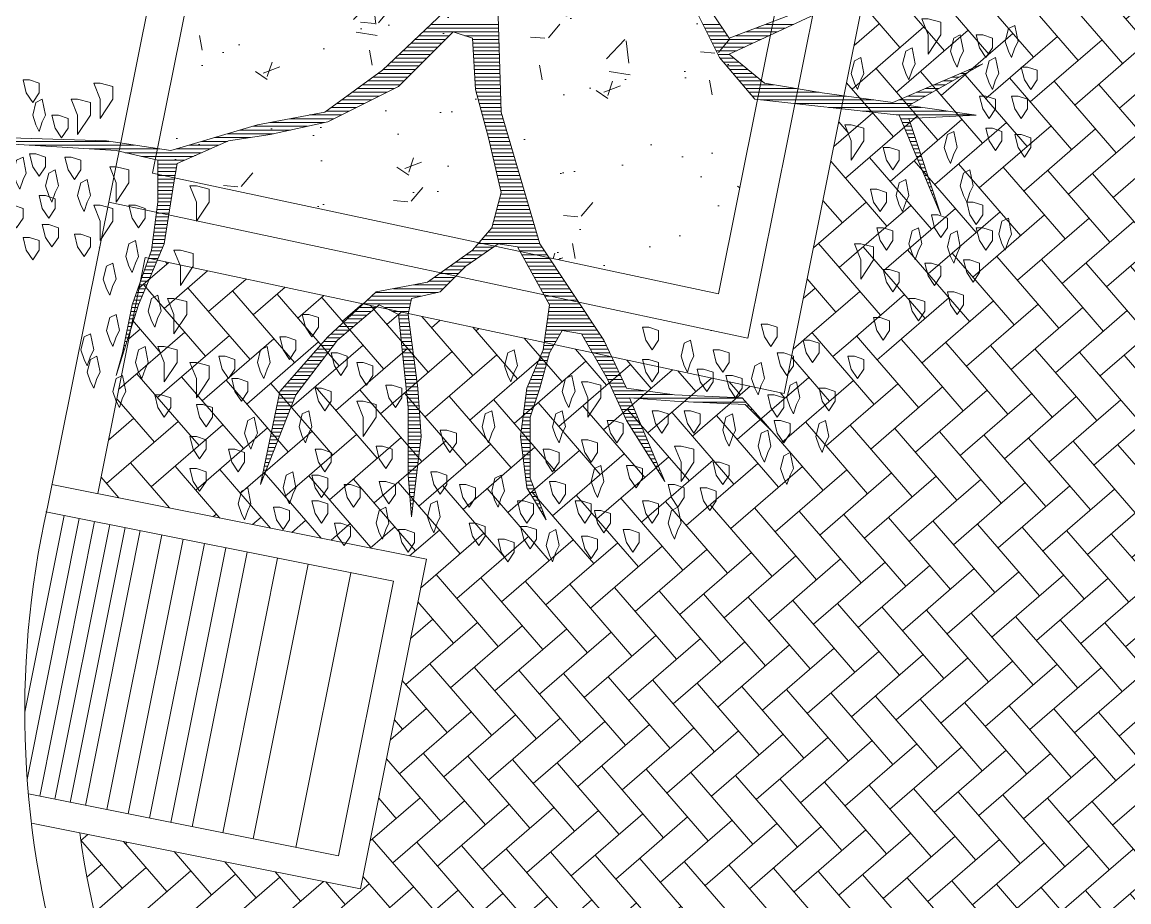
# Model space of a CAD drawing. Header units: metres. Extents: x 12093 to 20303, y 514 to 1412.
# Drawn here: x 19828.246 to 19831.804, y 702.977 to 705.804 of the extents above; entities that cross this region are included whole.
import ezdxf

# ---------------------------------------------------------------- set-up
doc = ezdxf.new("R2010")
doc.units = ezdxf.units.M
doc.linetypes.add('ACAD_ISO04W100', pattern=[30, 24, -3, 0, -3])
doc.layers.get('0').update_dxf_attribs({"lineweight": 13})
for name, color, linetype, lineweight in [('0-JARDI', 72, 'Continuous', 13), ('ARBOLES', 52, 'Continuous', 13), ('corte vias', 21, 'ACAD_ISO04W100', 50), ('grass', 64, 'Continuous', 13), ('MANZANAS-ORIGINALES', 147, 'Continuous', 9), ('text.-piso', 35, 'Continuous', 5), ('VEREDAS', 251, 'Continuous', 18)]:
    doc.layers.add(name, color=color, linetype=linetype, lineweight=lineweight)

# ---------------------------------------------------------------- blocks, each defined once
blk = doc.blocks.new('*X7')
at = {"color": 0}
for p, q in [((17.5775, 17.92), (17.578, 17.92)), ((17.5814, 17.91), (17.584, 17.91)), ((17.5852, 17.9), (17.59, 17.9)), ((17.5891, 17.89), (17.596, 17.89)), ((17.9309, 17.89), (17.9356, 17.89)), ((17.9321, 17.9), (17.9348, 17.9)), ((17.9333, 17.91), (17.9341, 17.91)), ((17.5929, 17.88), (17.602, 17.88)), ((17.5967, 17.87), (17.608, 17.87)), ((17.6006, 17.86), (17.614, 17.86)), ((17.9273, 17.86), (17.9379, 17.86)), ((17.9285, 17.87), (17.9371, 17.87)), ((17.9297, 17.88), (17.9364, 17.88)), ((17.6044, 17.85), (17.62, 17.85)), ((17.6083, 17.84), (17.626, 17.84)), ((17.6121, 17.83), (17.6285, 17.83)), ((17.9237, 17.83), (17.9402, 17.83)), ((17.9249, 17.84), (17.9395, 17.84)), ((17.9261, 17.85), (17.9387, 17.85)), ((17.2621, 17.82), (17.2622, 17.82)), ((17.2663, 17.81), (17.2685, 17.81)), ((17.2706, 17.8), (17.2748, 17.8)), ((17.616, 17.82), (17.6298, 17.82)), ((17.6191, 17.81), (17.631, 17.81)), ((17.6191, 17.8), (17.6323, 17.8)), ((17.9201, 17.8), (17.9423, 17.8)), ((17.9213, 17.81), (17.9418, 17.81)), ((17.9225, 17.82), (17.941, 17.82)), ((18.3221, 17.8), (18.3275, 17.8)), ((18.3261, 17.81), (18.3296, 17.81)), ((18.33, 17.82), (18.3316, 17.82)), ((17.2748, 17.79), (17.2811, 17.79)), ((17.279, 17.78), (17.2874, 17.78)), ((17.6191, 17.79), (17.6335, 17.79)), ((17.6191, 17.78), (17.6348, 17.78)), ((17.9177, 17.78), (17.9423, 17.78)), ((17.9189, 17.79), (17.9423, 17.79)), ((18.3143, 17.78), (18.3234, 17.78)), ((18.3182, 17.79), (18.3254, 17.79)), ((17.2832, 17.77), (17.2937, 17.77)), ((17.2875, 17.76), (17.3001, 17.76)), ((17.2917, 17.75), (17.3064, 17.75)), ((17.6191, 17.77), (17.636, 17.77)), ((17.6191, 17.76), (17.6373, 17.76)), ((17.6191, 17.75), (17.6385, 17.75)), ((17.9141, 17.75), (17.9423, 17.75)), ((17.9153, 17.76), (17.9423, 17.76)), ((17.9165, 17.77), (17.9423, 17.77)), ((18.3025, 17.75), (18.3171, 17.75)), ((18.3064, 17.76), (18.3192, 17.76)), ((18.3104, 17.77), (18.3213, 17.77)), ((17.2959, 17.74), (17.3127, 17.74)), ((17.3002, 17.73), (17.319, 17.73)), ((17.3044, 17.72), (17.3253, 17.72)), ((17.6191, 17.74), (17.6398, 17.74)), ((17.6191, 17.73), (17.641, 17.73)), ((17.6191, 17.72), (17.6423, 17.72)), ((17.9105, 17.72), (17.9423, 17.72)), ((17.9117, 17.73), (17.9423, 17.73)), ((17.9129, 17.74), (17.9423, 17.74)), ((18.2907, 17.72), (18.3109, 17.72)), ((18.2946, 17.73), (18.313, 17.73)), ((18.2986, 17.74), (18.3151, 17.74)), ((17.3086, 17.71), (17.3316, 17.71)), ((17.3129, 17.7), (17.3379, 17.7)), ((17.3171, 17.69), (17.3443, 17.69)), ((17.6191, 17.71), (17.6435, 17.71)), ((17.6191, 17.7), (17.6445, 17.7)), ((17.6191, 17.69), (17.6431, 17.69)), ((17.9083, 17.7), (17.9423, 17.7)), ((17.909, 17.69), (17.9423, 17.69)), ((17.9093, 17.71), (17.9423, 17.71)), ((18.2789, 17.69), (18.3047, 17.69)), ((18.2829, 17.7), (18.3068, 17.7)), ((18.2868, 17.71), (18.3089, 17.71)), ((16.9852, 17.68), (16.9856, 17.68)), ((16.9942, 17.67), (16.9956, 17.67)), ((17.0032, 17.66), (17.0056, 17.66)), ((17.3213, 17.68), (17.3506, 17.68)), ((17.3256, 17.67), (17.3569, 17.67)), ((17.3298, 17.66), (17.3632, 17.66)), ((17.6191, 17.68), (17.6418, 17.68)), ((17.6191, 17.67), (17.6405, 17.67)), ((17.6191, 17.66), (17.6391, 17.66)), ((17.9097, 17.68), (17.9423, 17.68)), ((17.9103, 17.67), (17.9423, 17.67)), ((17.911, 17.66), (17.9423, 17.66)), ((18.2671, 17.66), (18.2985, 17.66)), ((18.2711, 17.67), (18.3006, 17.67)), ((18.275, 17.68), (18.3027, 17.68)), ((17.0122, 17.65), (17.0156, 17.65)), ((17.0212, 17.64), (17.0256, 17.64)), ((17.0302, 17.63), (17.0356, 17.63)), ((17.334, 17.65), (17.368, 17.65)), ((17.3382, 17.64), (17.3727, 17.64)), ((17.3425, 17.63), (17.3773, 17.63)), ((17.6124, 17.63), (17.6351, 17.63)), ((17.6157, 17.64), (17.6365, 17.64)), ((17.619, 17.65), (17.6378, 17.65)), ((17.9117, 17.65), (17.9423, 17.65)), ((17.9123, 17.64), (17.9423, 17.64)), ((17.913, 17.63), (17.9423, 17.63)), ((18.2554, 17.63), (18.2923, 17.63)), ((18.2593, 17.64), (18.2944, 17.64)), ((18.2632, 17.65), (18.2965, 17.65)), ((17.0392, 17.62), (17.0456, 17.62)), ((17.0482, 17.61), (17.1861, 17.61)), ((17.0572, 17.6), (17.3444, 17.6)), ((17.3467, 17.62), (17.3819, 17.62)), ((17.3509, 17.61), (17.3865, 17.61)), ((17.3552, 17.6), (17.3911, 17.6)), ((17.6024, 17.6), (17.6311, 17.6)), ((17.6057, 17.61), (17.6325, 17.61)), ((17.6091, 17.62), (17.6338, 17.62)), ((17.9137, 17.62), (17.9428, 17.62)), ((17.9143, 17.61), (17.9438, 17.61)), ((17.915, 17.6), (17.9448, 17.6)), ((18.2436, 17.6), (18.2861, 17.6)), ((18.2475, 17.61), (18.2882, 17.61)), ((18.2514, 17.62), (18.2903, 17.62)), ((17.2417, 17.59), (17.3957, 17.59)), ((17.3167, 17.58), (17.4003, 17.58)), ((17.3657, 17.57), (17.405, 17.57)), ((17.5926, 17.57), (17.6261, 17.57)), ((17.5957, 17.58), (17.6285, 17.58)), ((17.5991, 17.59), (17.6298, 17.59)), ((17.9157, 17.59), (17.9459, 17.59)), ((17.9163, 17.58), (17.9469, 17.58)), ((17.9172, 17.57), (17.9479, 17.57)), ((18.2241, 17.57), (18.2717, 17.57)), ((18.2317, 17.58), (18.2805, 17.58)), ((18.2394, 17.59), (18.284, 17.59)), ((17.3704, 17.56), (17.4096, 17.56)), ((17.3751, 17.55), (17.4142, 17.55)), ((17.3797, 17.54), (17.4197, 17.54)), ((17.5844, 17.54), (17.6136, 17.54)), ((17.5872, 17.55), (17.6178, 17.55)), ((17.5899, 17.56), (17.6219, 17.56)), ((17.9186, 17.56), (17.949, 17.56)), ((17.9199, 17.55), (17.95, 17.55)), ((17.9212, 17.54), (17.951, 17.54)), ((18.2011, 17.54), (18.2452, 17.54)), ((18.2088, 17.55), (18.254, 17.55)), ((18.2164, 17.56), (18.2628, 17.56)), ((17.3844, 17.53), (17.4254, 17.53)), ((17.3891, 17.52), (17.4311, 17.52)), ((17.3937, 17.51), (17.4369, 17.51)), ((17.5762, 17.51), (17.6011, 17.51)), ((17.579, 17.52), (17.6053, 17.52)), ((17.5817, 17.53), (17.6094, 17.53)), ((17.9225, 17.53), (17.9521, 17.53)), ((17.9238, 17.52), (17.9531, 17.52)), ((17.9251, 17.51), (17.9541, 17.51)), ((18.1782, 17.51), (18.2187, 17.51)), ((18.1858, 17.52), (18.2276, 17.52)), ((18.1935, 17.53), (18.2364, 17.53)), ((18.7067, 17.51), (18.7077, 17.51)), ((18.7099, 17.52), (18.7105, 17.52)), ((18.7131, 17.53), (18.7134, 17.53)), ((17.3984, 17.5), (17.4426, 17.5)), ((17.4031, 17.49), (17.4483, 17.49)), ((17.4077, 17.48), (17.454, 17.48)), ((17.568, 17.48), (17.5886, 17.48)), ((17.5708, 17.49), (17.5928, 17.49)), ((17.5735, 17.5), (17.5969, 17.5)), ((17.9264, 17.5), (17.9552, 17.5)), ((17.9277, 17.49), (17.9562, 17.49)), ((17.929, 17.48), (17.9572, 17.48)), ((18.1553, 17.48), (18.1923, 17.48)), ((18.1629, 17.49), (18.2011, 17.49)), ((18.1706, 17.5), (18.2099, 17.5)), ((18.6971, 17.48), (18.6991, 17.48)), ((18.7003, 17.49), (18.7019, 17.49)), ((18.7035, 17.5), (18.7048, 17.5)), ((17.4124, 17.47), (17.4597, 17.47)), ((17.4171, 17.46), (17.4654, 17.46)), ((17.4217, 17.45), (17.4711, 17.45)), ((17.5509, 17.45), (17.582, 17.45)), ((17.5566, 17.46), (17.5834, 17.46)), ((17.5623, 17.47), (17.5849, 17.47)), ((17.9303, 17.47), (17.9583, 17.47)), ((17.9316, 17.46), (17.9593, 17.46)), ((17.9329, 17.45), (17.9604, 17.45)), ((18.1323, 17.45), (18.1658, 17.45)), ((18.14, 17.46), (18.1746, 17.46)), ((18.1476, 17.47), (18.1834, 17.47)), ((18.6876, 17.45), (18.6931, 17.45)), ((18.6908, 17.46), (18.6951, 17.46)), ((18.694, 17.47), (18.6971, 17.47)), ((17.4276, 17.44), (17.4769, 17.44)), ((17.4343, 17.43), (17.4826, 17.43)), ((17.441, 17.42), (17.5777, 17.42)), ((17.5394, 17.43), (17.5792, 17.43)), ((17.5452, 17.44), (17.5806, 17.44)), ((17.9342, 17.44), (17.9614, 17.44)), ((17.9355, 17.43), (17.9624, 17.43)), ((17.9368, 17.42), (17.9635, 17.42)), ((18.0985, 17.42), (18.136, 17.42)), ((18.1103, 17.43), (18.1467, 17.43)), ((18.1221, 17.44), (18.157, 17.44)), ((18.6781, 17.42), (18.6871, 17.42)), ((18.6812, 17.43), (18.6891, 17.43)), ((18.6844, 17.44), (18.6911, 17.44)), ((17.4476, 17.41), (17.5763, 17.41)), ((17.4543, 17.4), (17.5749, 17.4)), ((17.461, 17.39), (17.5734, 17.39)), ((17.9381, 17.41), (17.9645, 17.41)), ((17.9394, 17.4), (17.9655, 17.4)), ((17.9407, 17.39), (17.9666, 17.39)), ((18.063, 17.39), (18.1038, 17.39)), ((18.0748, 17.4), (18.1146, 17.4)), ((18.0867, 17.41), (18.1253, 17.41)), ((18.6685, 17.39), (18.6811, 17.39)), ((18.6717, 17.4), (18.6831, 17.4)), ((18.6749, 17.41), (18.6851, 17.41)), ((17.4676, 17.38), (17.572, 17.38)), ((17.4743, 17.37), (17.5706, 17.37)), ((17.481, 17.36), (17.5692, 17.36)), ((17.9387, 17.36), (18.004, 17.36)), ((17.9407, 17.37), (17.984, 17.37)), ((17.942, 17.38), (17.9676, 17.38)), ((18.0276, 17.36), (18.0717, 17.36)), ((18.0394, 17.37), (18.0824, 17.37)), ((18.0512, 17.38), (18.0931, 17.38)), ((18.659, 17.36), (18.6751, 17.36)), ((18.6621, 17.37), (18.6771, 17.37)), ((18.6653, 17.38), (18.6791, 17.38)), ((17.4876, 17.35), (17.5695, 17.35)), ((17.4943, 17.34), (17.5751, 17.34)), ((17.9347, 17.34), (18.0503, 17.34)), ((17.9367, 17.35), (18.061, 17.35)), ((18.6513, 17.34), (18.6692, 17.34)), ((18.6555, 17.35), (18.6727, 17.35)), ((17.501, 17.33), (17.5807, 17.33)), ((17.5076, 17.32), (17.5862, 17.32)), ((17.5143, 17.31), (17.5918, 17.31)), ((17.8487, 17.31), (17.9816, 17.31)), ((17.8637, 17.32), (18.0288, 17.32)), ((17.9087, 17.33), (18.0396, 17.33)), ((18.6387, 17.31), (18.6586, 17.31)), ((18.6429, 17.32), (18.6621, 17.32)), ((18.6471, 17.33), (18.6656, 17.33)), ((17.521, 17.3), (17.5973, 17.3)), ((17.5276, 17.29), (17.6029, 17.29)), ((17.5343, 17.28), (17.6084, 17.28)), ((17.8187, 17.28), (17.873, 17.28)), ((17.8287, 17.29), (17.887, 17.29)), ((17.8387, 17.3), (17.9283, 17.3)), ((18.626, 17.28), (18.648, 17.28)), ((18.6303, 17.29), (18.6515, 17.29)), ((18.6345, 17.3), (18.6551, 17.3)), ((17.541, 17.27), (17.614, 17.27)), ((17.5476, 17.26), (17.6195, 17.26)), ((17.5543, 17.25), (17.6251, 17.25)), ((17.7884, 17.25), (17.831, 17.25)), ((17.7987, 17.26), (17.845, 17.26)), ((17.8087, 17.27), (17.859, 17.27)), ((18.6134, 17.25), (18.6374, 17.25)), ((18.6176, 17.26), (18.6409, 17.26)), ((18.6218, 17.27), (18.6445, 17.27)), ((17.561, 17.24), (17.6307, 17.24)), ((17.5676, 17.23), (17.6362, 17.23)), ((17.5743, 17.22), (17.6418, 17.22)), ((17.7456, 17.22), (17.789, 17.22)), ((17.7599, 17.23), (17.803, 17.23)), ((17.7741, 17.24), (17.817, 17.24)), ((18.6008, 17.22), (18.6268, 17.22)), ((18.605, 17.23), (18.6303, 17.23)), ((18.6092, 17.24), (18.6339, 17.24)), ((17.581, 17.21), (17.6473, 17.21)), ((17.5876, 17.2), (17.6529, 17.2)), ((17.5939, 17.19), (17.7568, 17.19)), ((17.717, 17.2), (17.7653, 17.2)), ((17.7313, 17.21), (17.775, 17.21)), ((18.5884, 17.19), (18.6202, 17.19)), ((18.5924, 17.2), (18.6215, 17.2)), ((18.5966, 17.21), (18.6233, 17.21)), ((17.5968, 17.18), (17.7482, 17.18)), ((17.5998, 17.17), (17.7396, 17.17)), ((17.6027, 17.16), (17.731, 17.16)), ((18.5837, 17.16), (18.6162, 17.16)), ((18.5853, 17.17), (18.6175, 17.17)), ((18.5868, 17.18), (18.6189, 17.18)), ((17.6056, 17.15), (17.7225, 17.15)), ((17.6085, 17.14), (17.7189, 17.14)), ((17.6115, 17.13), (17.7161, 17.13)), ((18.5789, 17.13), (18.6122, 17.13)), ((18.5805, 17.14), (18.6135, 17.14)), ((18.5821, 17.15), (18.6149, 17.15)), ((16.5321, 17.11), (16.5325, 17.11)), ((16.5355, 17.1), (16.5367, 17.1)), ((17.6144, 17.12), (17.7134, 17.12)), ((17.6173, 17.11), (17.7107, 17.11)), ((17.6203, 17.1), (17.7079, 17.1)), ((18.5742, 17.1), (18.6082, 17.1)), ((18.5758, 17.11), (18.6095, 17.11)), ((18.5774, 17.12), (18.6109, 17.12)), ((16.5388, 17.09), (16.5409, 17.09)), ((16.5421, 17.08), (16.5451, 17.08)), ((16.5454, 17.07), (16.5493, 17.07)), ((17.6232, 17.09), (17.7052, 17.09)), ((17.6261, 17.08), (17.7025, 17.08)), ((17.629, 17.07), (17.6998, 17.07)), ((18.5695, 17.07), (18.6056, 17.07)), ((18.571, 17.08), (18.6056, 17.08)), ((18.5726, 17.09), (18.6069, 17.09)), ((16.5488, 17.06), (16.5535, 17.06)), ((16.5521, 17.05), (16.5577, 17.05)), ((16.5554, 17.04), (16.5619, 17.04)), ((17.632, 17.06), (17.697, 17.06)), ((17.6349, 17.05), (17.6968, 17.05)), ((17.6378, 17.04), (17.6992, 17.04)), ((18.5647, 17.04), (18.6056, 17.04)), ((18.5663, 17.05), (18.6056, 17.05)), ((18.5679, 17.06), (18.6056, 17.06)), ((16.5588, 17.03), (16.566, 17.03)), ((16.5621, 17.02), (16.5702, 17.02)), ((16.5654, 17.01), (16.5744, 17.01)), ((17.6407, 17.03), (17.7015, 17.03)), ((17.6437, 17.02), (17.7039, 17.02)), ((17.6466, 17.01), (17.7062, 17.01)), ((18.5598, 17.01), (18.6056, 17.01)), ((18.5615, 17.02), (18.6056, 17.02)), ((18.5632, 17.03), (18.6056, 17.03)), ((16.5688, 17), (16.5786, 17)), ((16.5721, 16.99), (16.5828, 16.99)), ((16.5754, 16.98), (16.587, 16.98)), ((17.6495, 17), (17.7086, 17)), ((17.6524, 16.99), (17.7109, 16.99)), ((17.6554, 16.98), (17.7133, 16.98)), ((18.5548, 16.98), (18.6056, 16.98)), ((18.5565, 16.99), (18.6056, 16.99)), ((18.5582, 17), (18.6056, 17)), ((16.5788, 16.97), (16.5912, 16.97)), ((16.5821, 16.96), (16.5954, 16.96)), ((16.5854, 16.95), (16.5996, 16.95)), ((17.6583, 16.97), (17.7156, 16.97)), ((17.6612, 16.96), (17.718, 16.96)), ((17.6642, 16.95), (17.7204, 16.95)), ((18.4896, 16.95), (18.6918, 16.95)), ((18.5125, 16.96), (18.6485, 16.96)), ((18.5353, 16.97), (18.6056, 16.97)), ((16.5888, 16.94), (16.6038, 16.94)), ((16.5921, 16.93), (16.608, 16.93)), ((16.5954, 16.92), (16.6122, 16.92)), ((17.6671, 16.94), (17.7227, 16.94)), ((17.67, 16.93), (17.7251, 16.93)), ((17.6729, 16.92), (17.7274, 16.92)), ((18.4211, 16.92), (18.4892, 16.92)), ((18.4439, 16.93), (18.523, 16.93)), ((18.4668, 16.94), (18.5567, 16.94)), ((18.6009, 16.94), (18.7864, 16.94)), ((18.6675, 16.93), (18.9464, 16.93)), ((18.7342, 16.92), (19.0449, 16.92)), ((16.5988, 16.91), (16.6164, 16.91)), ((16.6021, 16.9), (16.6206, 16.9)), ((17.6759, 16.91), (17.7298, 16.91)), ((17.6788, 16.9), (17.7324, 16.9)), ((18.2995, 16.9), (18.4217, 16.9)), ((18.3608, 16.91), (18.4555, 16.91)), ((16.6054, 16.89), (16.6248, 16.89)), ((16.6088, 16.88), (16.629, 16.88)), ((16.6121, 16.87), (16.6331, 16.87)), ((17.6817, 16.89), (17.7351, 16.89)), ((17.6846, 16.88), (17.7378, 16.88)), ((17.6876, 16.87), (17.7404, 16.87)), ((18.1645, 16.87), (18.3086, 16.87)), ((18.2095, 16.88), (18.3542, 16.88)), ((18.2545, 16.89), (18.388, 16.89)), ((16.443, 16.85), (16.6488, 16.85)), ((16.513, 16.84), (16.7388, 16.84)), ((16.6154, 16.86), (16.6373, 16.86)), ((17.6905, 16.86), (17.7431, 16.86)), ((17.6934, 16.85), (17.7458, 16.85)), ((17.6957, 16.84), (17.7484, 16.84)), ((18.0992, 16.84), (18.1601, 16.84)), ((18.1192, 16.85), (18.2036, 16.85)), ((18.1392, 16.86), (18.2561, 16.86)), ((16.583, 16.83), (16.8288, 16.83)), ((16.5885, 16.81), (16.6422, 16.81)), ((16.6062, 16.82), (16.9188, 16.82)), ((16.7083, 16.81), (17.0088, 16.81)), ((17.6961, 16.83), (17.7511, 16.83)), ((17.6964, 16.82), (17.7538, 16.82)), ((17.6967, 16.81), (17.7564, 16.81)), ((18.0392, 16.81), (18.1186, 16.81)), ((18.0592, 16.82), (18.1324, 16.82)), ((18.0792, 16.83), (18.1463, 16.83)), ((16.5355, 16.78), (16.5722, 16.78)), ((16.5531, 16.79), (16.5956, 16.79)), ((16.5708, 16.8), (16.6189, 16.8)), ((16.7816, 16.8), (17.0309, 16.8)), ((16.8532, 16.79), (17.0394, 16.79)), ((16.9132, 16.78), (17.0478, 16.78)), ((17.6971, 16.8), (17.7591, 16.8)), ((17.6974, 16.79), (17.7618, 16.79)), ((17.6977, 16.78), (17.7639, 16.78)), ((17.9792, 16.78), (18.0771, 16.78)), ((17.9992, 16.79), (18.0909, 16.79)), ((18.0192, 16.8), (18.1047, 16.8)), ((16.4824, 16.75), (16.5022, 16.75)), ((16.5001, 16.76), (16.5256, 16.76)), ((16.5178, 16.77), (16.5489, 16.77)), ((16.9732, 16.77), (17.0563, 16.77)), ((17.0054, 16.76), (17.0647, 16.76)), ((17.0177, 16.75), (17.0732, 16.75)), ((17.6981, 16.77), (17.7645, 16.77)), ((17.6984, 16.76), (17.7651, 16.76)), ((17.6987, 16.75), (17.7657, 16.75)), ((17.9435, 16.75), (18.0355, 16.75)), ((17.9535, 16.76), (18.0494, 16.76)), ((17.9635, 16.77), (18.0632, 16.77)), ((16.4293, 16.72), (16.4322, 16.72)), ((16.447, 16.73), (16.4556, 16.73)), ((16.4647, 16.74), (16.4789, 16.74)), ((17.0299, 16.74), (17.0817, 16.74)), ((17.0421, 16.73), (17.0901, 16.73)), ((17.0543, 16.72), (17.0986, 16.72)), ((17.6991, 16.74), (17.7664, 16.74)), ((17.6994, 16.73), (17.767, 16.73)), ((17.6997, 16.72), (17.7676, 16.72)), ((17.9135, 16.72), (17.9979, 16.72)), ((17.9235, 16.73), (18.0084, 16.73)), ((17.9335, 16.74), (18.0217, 16.74)), ((17.0665, 16.71), (17.1071, 16.71)), ((17.0788, 16.7), (17.1155, 16.7)), ((17.091, 16.69), (17.1213, 16.69)), ((17.7001, 16.71), (17.7682, 16.71)), ((17.7004, 16.7), (17.7689, 16.7)), ((17.7007, 16.69), (17.7695, 16.69)), ((17.8835, 16.69), (17.9662, 16.69)), ((17.8935, 16.7), (17.9768, 16.7)), ((17.9035, 16.71), (17.9873, 16.71)), ((17.0288, 16.66), (17.1363, 16.66)), ((17.0504, 16.67), (17.1313, 16.67)), ((17.0719, 16.68), (17.1263, 16.68)), ((17.7011, 16.68), (17.7701, 16.68)), ((17.7014, 16.67), (17.7707, 16.67)), ((17.7017, 16.66), (17.7714, 16.66)), ((17.8535, 16.66), (17.9345, 16.66)), ((17.8635, 16.67), (17.9451, 16.67)), ((17.8735, 16.68), (17.9556, 16.68)), ((16.9642, 16.63), (17.0477, 16.63)), ((16.9858, 16.64), (17.0741, 16.64)), ((17.0073, 16.65), (17.1413, 16.65)), ((17.0964, 16.64), (17.1463, 16.64)), ((17.1031, 16.63), (17.1513, 16.63)), ((17.7021, 16.65), (17.772, 16.65)), ((17.7024, 16.64), (17.7924, 16.64)), ((17.7027, 16.63), (17.8224, 16.63)), ((17.8235, 16.63), (17.9029, 16.63)), ((17.8335, 16.64), (17.9134, 16.64)), ((17.8435, 16.65), (17.924, 16.65)), ((16.9211, 16.61), (16.995, 16.61)), ((16.9427, 16.62), (17.0214, 16.62)), ((17.1097, 16.62), (17.1563, 16.62)), ((17.1164, 16.61), (17.1613, 16.61)), ((17.7031, 16.62), (17.8923, 16.62)), ((17.7034, 16.61), (17.8818, 16.61))]:
    blk.add_line(p, q, dxfattribs=at)
blk = doc.blocks.new('ARBUSTO6')
at = {"layer": 'ARBOLES'}
for points in [[(-0.1919, 1.5005), (-0.2004, 1.4834), (-0.1919, 1.4409), (-0.1748, 1.4494), (-0.1663, 1.4834), (-0.1748, 1.509), (-0.1833, 1.526)], [(-0.0558, 1.4664), (-0.0813, 1.4749), (-0.0813, 1.5005), (-0.0643, 1.526), (-0.0473, 1.5005), (-0.0388, 1.4664)], [(-0.3874, 1.4409), (-0.413, 1.4494), (-0.413, 1.4749), (-0.3959, 1.5005), (-0.3789, 1.4749), (-0.3704, 1.4409)], [(-0.2769, 1.4579), (-0.3024, 1.4664), (-0.3024, 1.492), (-0.2854, 1.5175), (-0.2684, 1.492), (-0.2599, 1.4579)], [(0.2078, 1.4409), (0.1823, 1.4494), (0.1823, 1.4749), (0.1993, 1.5005), (0.2163, 1.4749), (0.2248, 1.4409)], [(-0.515, 1.4409), (-0.5235, 1.4239), (-0.515, 1.3814), (-0.498, 1.3899), (-0.4895, 1.4239), (-0.498, 1.4494), (-0.5065, 1.4664)], [(-0.1153, 1.4324), (-0.1408, 1.4409), (-0.1408, 1.4664), (-0.1238, 1.492), (-0.1068, 1.4664), (-0.0983, 1.4324)], [(0.0207, 1.4239), (-0.0048, 1.4324), (-0.0048, 1.4579), (0.0122, 1.4834), (0.0293, 1.4579), (0.0378, 1.4239)], [(0.2589, 1.4409), (0.2504, 1.4239), (0.2589, 1.3814), (0.2759, 1.3899), (0.2844, 1.4239), (0.2759, 1.4494), (0.2674, 1.4664)], [(0.3779, 1.4239), (0.3524, 1.4324), (0.3524, 1.4579), (0.3694, 1.4834), (0.3864, 1.4579), (0.3949, 1.4239)], [(-0.3109, 1.3899), (-0.3364, 1.3984), (-0.3364, 1.4239), (-0.3194, 1.4494), (-0.3024, 1.4239), (-0.2939, 1.3899)], [(0.1228, 1.4239), (0.1143, 1.4069), (0.1228, 1.3644), (0.1398, 1.3729), (0.1483, 1.4069), (0.1398, 1.4324), (0.1313, 1.4494)], [(0.5395, 1.3814), (0.514, 1.3899), (0.514, 1.4154), (0.531, 1.4409), (0.548, 1.4154), (0.5565, 1.3814)], [(-0.4385, 1.3644), (-0.464, 1.3729), (-0.464, 1.3984), (-0.447, 1.4239), (-0.43, 1.3984), (-0.4215, 1.3644)], [(-0.2599, 1.3644), (-0.2854, 1.3729), (-0.2854, 1.3984), (-0.2684, 1.4239), (-0.2514, 1.3984), (-0.2429, 1.3644)], [(-0.1068, 1.3644), (-0.1323, 1.3729), (-0.1323, 1.3984), (-0.1153, 1.4239), (-0.0983, 1.3984), (-0.0898, 1.3644)], [(0.4374, 1.3644), (0.4119, 1.3729), (0.4119, 1.3984), (0.4289, 1.4239), (0.4459, 1.3984), (0.4544, 1.3644)], [(0.6245, 1.3899), (0.616, 1.3729), (0.6245, 1.3304), (0.6415, 1.3389), (0.65, 1.3729), (0.6415, 1.3984), (0.633, 1.4154)], [(-0.5915, 1.3304), (-0.617, 1.3389), (-0.617, 1.3644), (-0.6, 1.3899), (-0.583, 1.3644), (-0.5745, 1.3304)], [(-0.5065, 1.3219), (-0.532, 1.3304), (-0.532, 1.3559), (-0.515, 1.3814), (-0.498, 1.3559), (-0.4895, 1.3219)], [(-0.0473, 1.3559), (-0.0558, 1.3389), (-0.0473, 1.2964), (-0.0303, 1.3049), (-0.0218, 1.3389), (-0.0303, 1.3644), (-0.0388, 1.3814)], [(0.0463, 1.3219), (0.0207, 1.3304), (0.0207, 1.3559), (0.0378, 1.3814), (0.0548, 1.3559), (0.0633, 1.3219)], [(0.3524, 1.3219), (0.3269, 1.3304), (0.3269, 1.3559), (0.3439, 1.3814), (0.3609, 1.3559), (0.3694, 1.3219)], [(-0.3109, 1.3304), (-0.3194, 1.3134), (-0.3109, 1.2708), (-0.2939, 1.2793), (-0.2854, 1.3134), (-0.2939, 1.3389), (-0.3024, 1.3559)], [(-0.1919, 1.3134), (-0.2174, 1.3219), (-0.2174, 1.3474), (-0.2004, 1.3729), (-0.1833, 1.3474), (-0.1748, 1.3134)], [(0.2589, 1.3134), (0.2333, 1.3219), (0.2333, 1.3474), (0.2504, 1.3729), (0.2674, 1.3474), (0.2759, 1.3134)], [(0.4374, 1.2964), (0.4119, 1.3049), (0.4119, 1.3304), (0.4289, 1.3559), (0.4459, 1.3304), (0.4544, 1.2964)], [(0.5055, 1.3474), (0.497, 1.3304), (0.5055, 1.2879), (0.5225, 1.2964), (0.531, 1.3304), (0.5225, 1.3559), (0.514, 1.3729)], [(-0.8126, 1.2964), (-0.8211, 1.2793), (-0.8126, 1.2368), (-0.7956, 1.2453), (-0.7871, 1.2793), (-0.7956, 1.3049), (-0.8041, 1.3219)], [(-0.6256, 1.2623), (-0.6511, 1.2708), (-0.6511, 1.2964), (-0.6341, 1.3219), (-0.617, 1.2964), (-0.6085, 1.2623)], [(-0.3959, 1.2708), (-0.4215, 1.2793), (-0.4215, 1.3049), (-0.4044, 1.3304), (-0.3874, 1.3049), (-0.3789, 1.2708)], [(0.1228, 1.2879), (0.0973, 1.2964), (0.0973, 1.3219), (0.1143, 1.3474), (0.1313, 1.3219), (0.1398, 1.2879)], [(0.7606, 1.2793), (0.7351, 1.2879), (0.7351, 1.3134), (0.7521, 1.3389), (0.7691, 1.3134), (0.7776, 1.2793)], [(-0.5235, 1.2198), (-0.5575, 1.2283), (-0.5575, 1.2623), (-0.5235, 1.3134), (-0.5235, 1.2623), (-0.5065, 1.2198)], [(-0.7531, 1.2368), (-0.7616, 1.2198), (-0.7531, 1.1773), (-0.7361, 1.1858), (-0.7276, 1.2198), (-0.7361, 1.2453), (-0.7446, 1.2623)], [(-0.2769, 1.2028), (-0.3024, 1.2113), (-0.3024, 1.2368), (-0.2854, 1.2623), (-0.2684, 1.2368), (-0.2599, 1.2028)], [(-0.1748, 1.2283), (-0.2004, 1.2368), (-0.2004, 1.2623), (-0.1833, 1.2879), (-0.1663, 1.2623), (-0.1578, 1.2283)], [(0.2674, 1.2198), (0.2418, 1.2283), (0.2418, 1.2538), (0.2589, 1.2793), (0.2759, 1.2538), (0.2844, 1.2198)], [(0.4289, 1.2283), (0.4034, 1.2368), (0.4034, 1.2623), (0.4204, 1.2879), (0.4374, 1.2623), (0.4459, 1.2283)], [(0.6585, 1.2283), (0.633, 1.2368), (0.633, 1.2623), (0.65, 1.2879), (0.667, 1.2623), (0.6755, 1.2283)], [(-0.9062, 1.2113), (-0.9147, 1.1943), (-0.9062, 1.1518), (-0.8892, 1.1603), (-0.8807, 1.1943), (-0.8892, 1.2198), (-0.8977, 1.2368)], [(0.0973, 1.1773), (0.0718, 1.1858), (0.0718, 1.2113), (0.0888, 1.2368), (0.1058, 1.2113), (0.1143, 1.1773)], [(0.7606, 1.1943), (0.7351, 1.2028), (0.7351, 1.2283), (0.7521, 1.2538), (0.7691, 1.2283), (0.7776, 1.1943)], [(-0.7871, 1.1518), (-0.8126, 1.1603), (-0.8126, 1.1858), (-0.7956, 1.2113), (-0.7786, 1.1858), (-0.7701, 1.1518)], [(-0.6596, 1.1943), (-0.6681, 1.1773), (-0.6596, 1.1348), (-0.6426, 1.1433), (-0.6341, 1.1773), (-0.6426, 1.2028), (-0.6511, 1.2198)], [(-0.3449, 1.1518), (-0.3704, 1.1603), (-0.3704, 1.1858), (-0.3534, 1.2113), (-0.3364, 1.1858), (-0.3279, 1.1518)], [(-0.2089, 1.1858), (-0.2174, 1.1688), (-0.2089, 1.1263), (-0.1919, 1.1348), (-0.1833, 1.1688), (-0.1919, 1.1943), (-0.2004, 1.2113)], [(-0.0218, 1.1858), (-0.0303, 1.1688), (-0.0218, 1.1263), (-0.0048, 1.1348), (0.0037, 1.1688), (-0.0048, 1.1943), (-0.0133, 1.2113)], [(0.463, 1.1858), (0.4544, 1.1688), (0.463, 1.1263), (0.48, 1.1348), (0.4885, 1.1688), (0.48, 1.1943), (0.4715, 1.2113)], [(0.6075, 1.2028), (0.599, 1.1858), (0.6075, 1.1433), (0.6245, 1.1518), (0.633, 1.1858), (0.6245, 1.2113), (0.616, 1.2283)], [(-0.549, 1.1263), (-0.5745, 1.1348), (-0.5745, 1.1603), (-0.5575, 1.1858), (-0.5405, 1.1603), (-0.532, 1.1263)], [(-0.464, 1.1263), (-0.4895, 1.1348), (-0.4895, 1.1603), (-0.4725, 1.1858), (-0.4555, 1.1603), (-0.447, 1.1263)], [(0.3184, 1.1008), (0.2844, 1.1093), (0.2844, 1.1433), (0.3184, 1.1943), (0.3184, 1.1433), (0.3354, 1.1008)], [(0.7436, 1.1093), (0.7181, 1.1178), (0.7181, 1.1433), (0.7351, 1.1688), (0.7521, 1.1433), (0.7606, 1.1093)], [(-0.9062, 1.0667), (-0.9317, 1.0753), (-0.9317, 1.1008), (-0.9147, 1.1263), (-0.8977, 1.1008), (-0.8892, 1.0667)], [(-0.8296, 1.1093), (-0.8381, 1.0923), (-0.8296, 1.0497), (-0.8126, 1.0582), (-0.8041, 1.0923), (-0.8126, 1.1178), (-0.8211, 1.1348)], [(-0.7701, 1.0838), (-0.7956, 1.0923), (-0.7956, 1.1178), (-0.7786, 1.1433), (-0.7616, 1.1178), (-0.7531, 1.0838)], [(-0.2769, 1.0497), (-0.3109, 1.0582), (-0.3109, 1.0923), (-0.2769, 1.1433), (-0.2769, 1.0923), (-0.2599, 1.0497)], [(-0.2344, 1.0923), (-0.2429, 1.0753), (-0.2344, 1.0327), (-0.2174, 1.0412), (-0.2089, 1.0753), (-0.2174, 1.1008), (-0.2259, 1.1178)], [(0.2418, 1.0582), (0.2163, 1.0667), (0.2163, 1.0923), (0.2333, 1.1178), (0.2504, 1.0923), (0.2589, 1.0582)], [(0.4289, 1.0667), (0.4034, 1.0753), (0.4034, 1.1008), (0.4204, 1.1263), (0.4374, 1.1008), (0.4459, 1.0667)], [(0.8541, 1.0838), (0.8286, 1.0923), (0.8286, 1.1178), (0.8456, 1.1433), (0.8626, 1.1178), (0.8711, 1.0838)], [(0.9562, 1.0923), (0.9477, 1.0753), (0.9562, 1.0327), (0.9732, 1.0412), (0.9817, 1.0753), (0.9732, 1.1008), (0.9647, 1.1178)], [(-0.6596, 1.0327), (-0.6851, 1.0412), (-0.6851, 1.0667), (-0.6681, 1.0923), (-0.6511, 1.0667), (-0.6426, 1.0327)], [(0.65, 1.0412), (0.6245, 1.0497), (0.6245, 1.0753), (0.6415, 1.1008), (0.6585, 1.0753), (0.667, 1.0412)], [(0.7606, 0.9987), (0.7266, 1.0072), (0.7266, 1.0412), (0.7606, 1.0923), (0.7606, 1.0412), (0.7776, 0.9987)], [(-0.7361, 1.0582), (-0.7446, 1.0412), (-0.7361, 0.9987), (-0.7191, 1.0072), (-0.7106, 1.0412), (-0.7191, 1.0667), (-0.7276, 1.0838)], [(-0.583, 1.0157), (-0.6085, 1.0242), (-0.6085, 1.0497), (-0.5915, 1.0753), (-0.5745, 1.0497), (-0.566, 1.0157)], [(0.3184, 0.9987), (0.2929, 1.0072), (0.2929, 1.0327), (0.3099, 1.0582), (0.3269, 1.0327), (0.3354, 0.9987)], [(1.0242, 1.0412), (1.0157, 1.0242), (1.0242, 0.9817), (1.0412, 0.9902), (1.0497, 1.0242), (1.0412, 1.0497), (1.0327, 1.0667)], [(-0.9827, 0.9817), (-1.0082, 0.9902), (-1.0082, 1.0157), (-0.9912, 1.0412), (-0.9742, 1.0157), (-0.9657, 0.9817)], [(-0.7956, 0.9732), (-0.8211, 0.9817), (-0.8211, 1.0072), (-0.8041, 1.0327), (-0.7871, 1.0072), (-0.7786, 0.9732)], [(-0.4385, 0.9902), (-0.464, 0.9987), (-0.464, 1.0242), (-0.447, 1.0497), (-0.43, 1.0242), (-0.4215, 0.9902)], [(-0.0813, 1.0242), (-0.0898, 1.0072), (-0.0813, 0.9647), (-0.0643, 0.9732), (-0.0558, 1.0072), (-0.0643, 1.0327), (-0.0728, 1.0497)], [(0.3864, 0.9732), (0.3609, 0.9817), (0.3609, 1.0072), (0.3779, 1.0327), (0.3949, 1.0072), (0.4034, 0.9732)], [(0.5735, 1.0157), (0.565, 0.9987), (0.5735, 0.9562), (0.5905, 0.9647), (0.599, 0.9987), (0.5905, 1.0242), (0.582, 1.0412)], [(0.6841, 0.9817), (0.6585, 0.9902), (0.6585, 1.0157), (0.6755, 1.0412), (0.6926, 1.0157), (0.7011, 0.9817)], [(0.8456, 0.9562), (0.8116, 0.9647), (0.8116, 0.9987), (0.8456, 1.0497), (0.8456, 0.9987), (0.8626, 0.9562)], [(0.8967, 1.0157), (0.8881, 0.9987), (0.8967, 0.9562), (0.9137, 0.9647), (0.9222, 0.9987), (0.9137, 1.0242), (0.9052, 1.0412)], [(-0.8637, 0.9392), (-0.8892, 0.9477), (-0.8892, 0.9732), (-0.8722, 0.9987), (-0.8552, 0.9732), (-0.8467, 0.9392)], [(-0.6256, 0.9647), (-0.6511, 0.9732), (-0.6511, 0.9987), (-0.6341, 1.0242), (-0.617, 0.9987), (-0.6085, 0.9647)], [(-0.549, 0.9987), (-0.5575, 0.9817), (-0.549, 0.9392), (-0.532, 0.9477), (-0.5235, 0.9817), (-0.532, 1.0072), (-0.5405, 1.0242)], [(1.0412, 0.9817), (1.0327, 0.9647), (1.0412, 0.9222), (1.0582, 0.9307), (1.0667, 0.9647), (1.0582, 0.9902), (1.0497, 1.0072)], [(0.5225, 0.9307), (0.497, 0.9392), (0.497, 0.9647), (0.514, 0.9902), (0.531, 0.9647), (0.5395, 0.9307)], [(-1.0507, 0.8797), (-1.0763, 0.8882), (-1.0763, 0.9137), (-1.0593, 0.9392), (-1.0422, 0.9137), (-1.0337, 0.8797)], [(-0.7531, 0.8967), (-0.7786, 0.9052), (-0.7786, 0.9307), (-0.7616, 0.9562), (-0.7446, 0.9307), (-0.7361, 0.8967)], [(-0.4385, 0.9052), (-0.464, 0.9137), (-0.464, 0.9392), (-0.447, 0.9647), (-0.43, 0.9392), (-0.4215, 0.9052)], [(0.9732, 0.9307), (0.9647, 0.9137), (0.9732, 0.8712), (0.9902, 0.8797), (0.9987, 0.9137), (0.9902, 0.9392), (0.9817, 0.9562)], [(0.463, 0.8712), (0.4374, 0.8797), (0.4374, 0.9052), (0.4544, 0.9307), (0.4715, 0.9052), (0.48, 0.8712)], [(0.8201, 0.8286), (0.7861, 0.8371), (0.7861, 0.8712), (0.8201, 0.9222), (0.8201, 0.8712), (0.8371, 0.8286)], [(-1.1443, 0.8286), (-1.1698, 0.8371), (-1.1698, 0.8626), (-1.1528, 0.8882), (-1.1358, 0.8626), (-1.1273, 0.8286)], [(0.8626, 0.8797), (0.8541, 0.8626), (0.8626, 0.8201), (0.8796, 0.8286), (0.8881, 0.8626), (0.8796, 0.8882), (0.8711, 0.9052)], [(-1.2463, 0.8116), (-1.2718, 0.8201), (-1.2718, 0.8456), (-1.2548, 0.8712), (-1.2378, 0.8456), (-1.2293, 0.8116)], [(-1.1868, 0.7351), (-1.2123, 0.7436), (-1.2123, 0.7691), (-1.1953, 0.7946), (-1.1783, 0.7691), (-1.1698, 0.7351)], [(-1.0763, 0.7521), (-1.1018, 0.7606), (-1.1018, 0.7861), (-1.0848, 0.8116), (-1.0678, 0.7861), (-1.0593, 0.7521)], [(0.8031, 0.7011), (0.7691, 0.7096), (0.7691, 0.7436), (0.8031, 0.7946), (0.8031, 0.7436), (0.8201, 0.7011)], [(0.9817, 0.7946), (0.9732, 0.7776), (0.9817, 0.7351), (0.9987, 0.7436), (1.0072, 0.7776), (0.9987, 0.8031), (0.9902, 0.8201)], [(-1.2889, 0.7266), (-1.3144, 0.7351), (-1.3144, 0.7606), (-1.2974, 0.7861), (-1.2804, 0.7606), (-1.2718, 0.7266)], [(-0.9997, 0.6841), (-1.0337, 0.6926), (-1.0337, 0.7266), (-0.9997, 0.7776), (-0.9997, 0.7266), (-0.9827, 0.6841)], [(-1.2548, 0.7096), (-1.2633, 0.6926), (-1.2548, 0.65), (-1.2378, 0.6586), (-1.2293, 0.6926), (-1.2378, 0.7181), (-1.2463, 0.7351)], [(0.9222, 0.7351), (0.9137, 0.7181), (0.9222, 0.6756), (0.9392, 0.6841), (0.9477, 0.7181), (0.9392, 0.7436), (0.9307, 0.7606)], [(-1.1528, 0.7011), (-1.1613, 0.6841), (-1.1528, 0.6415), (-1.1358, 0.65), (-1.1273, 0.6841), (-1.1358, 0.7096), (-1.1443, 0.7266)], [(1.0667, 0.6586), (1.0412, 0.6671), (1.0412, 0.6926), (1.0582, 0.7181), (1.0752, 0.6926), (1.0837, 0.6586)], [(1.2028, 0.6671), (1.1773, 0.6756), (1.1773, 0.7011), (1.1943, 0.7266), (1.2113, 0.7011), (1.2198, 0.6671)], [(-1.3909, 0.6756), (-1.3994, 0.6586), (-1.3909, 0.616), (-1.3739, 0.6245), (-1.3654, 0.6586), (-1.3739, 0.6841), (-1.3824, 0.7011)], [(-1.3229, 0.6415), (-1.3484, 0.65), (-1.3484, 0.6756), (-1.3314, 0.7011), (-1.3144, 0.6756), (-1.3059, 0.6415)], [(-1.0593, 0.6415), (-1.0848, 0.65), (-1.0848, 0.6756), (-1.0678, 0.7011), (-1.0507, 0.6756), (-1.0422, 0.6415)], [(1.0157, 0.582), (0.9817, 0.5905), (0.9817, 0.6245), (1.0157, 0.6756), (1.0157, 0.6245), (1.0327, 0.582)], [(1.1518, 0.633), (1.1263, 0.6415), (1.1263, 0.6671), (1.1433, 0.6926), (1.1603, 0.6671), (1.1688, 0.633)], [(-1.2038, 0.6075), (-1.2293, 0.616), (-1.2293, 0.6415), (-1.2123, 0.6671), (-1.1953, 0.6415), (-1.1868, 0.6075)], [(-1.2974, 0.5735), (-1.3229, 0.582), (-1.3229, 0.6075), (-1.3059, 0.633), (-1.2889, 0.6075), (-1.2804, 0.5735)], [(0.7606, 0.531), (0.7266, 0.5395), (0.7266, 0.5735), (0.7606, 0.6245), (0.7606, 0.5735), (0.7776, 0.531)], [(0.9222, 0.582), (0.8967, 0.5905), (0.8967, 0.616), (0.9137, 0.6415), (0.9307, 0.616), (0.9392, 0.582)], [(1.1603, 0.5565), (1.1348, 0.565), (1.1348, 0.5905), (1.1518, 0.616), (1.1688, 0.5905), (1.1773, 0.5565)], [(1.2453, 0.582), (1.2198, 0.5905), (1.2198, 0.616), (1.2368, 0.6415), (1.2538, 0.616), (1.2623, 0.582)], [(-1.1188, 0.5735), (-1.1273, 0.5565), (-1.1188, 0.514), (-1.1018, 0.5225), (-1.0933, 0.5565), (-1.1018, 0.582), (-1.1103, 0.599)], [(-1.0422, 0.5395), (-1.0678, 0.548), (-1.0678, 0.5735), (-1.0507, 0.599), (-1.0337, 0.5735), (-1.0252, 0.5395)], [(1.0497, 0.5735), (1.0412, 0.5565), (1.0497, 0.514), (1.0667, 0.5225), (1.0752, 0.5565), (1.0667, 0.582), (1.0582, 0.599)], [(-1.2889, 0.548), (-1.2974, 0.531), (-1.2889, 0.4885), (-1.2718, 0.497), (-1.2633, 0.531), (-1.2718, 0.5565), (-1.2804, 0.5735)], [(0.9732, 0.48), (0.9392, 0.4885), (0.9392, 0.5225), (0.9732, 0.5735), (0.9732, 0.5225), (0.9902, 0.48)], [(1.1348, 0.548), (1.1263, 0.531), (1.1348, 0.4885), (1.1518, 0.497), (1.1603, 0.531), (1.1518, 0.5565), (1.1433, 0.5735)], [(1.2198, 0.514), (1.2113, 0.497), (1.2198, 0.4545), (1.2368, 0.463), (1.2453, 0.497), (1.2368, 0.5225), (1.2283, 0.5395)], [(1.0922, 0.4545), (1.0667, 0.463), (1.0667, 0.4885), (1.0837, 0.514), (1.1007, 0.4885), (1.1092, 0.4545)], [(1.1858, 0.4459), (1.1603, 0.4545), (1.1603, 0.48), (1.1773, 0.5055), (1.1943, 0.48), (1.2028, 0.4459)], [(-1.2463, 0.4459), (-1.2548, 0.4289), (-1.2463, 0.3864), (-1.2293, 0.3949), (-1.2208, 0.4289), (-1.2293, 0.4545), (-1.2378, 0.4715)], [(-1.0763, 0.4289), (-1.1018, 0.4374), (-1.1018, 0.463), (-1.0848, 0.4885), (-1.0678, 0.463), (-1.0593, 0.4289)], [(-1.4249, 0.3949), (-1.4504, 0.4034), (-1.4504, 0.4289), (-1.4334, 0.4545), (-1.4164, 0.4289), (-1.4079, 0.3949)], [(-0.9742, 0.3694), (-1.0082, 0.3779), (-1.0082, 0.4119), (-0.9742, 0.463), (-0.9742, 0.4119), (-0.9572, 0.3694)], [(-1.3484, 0.3779), (-1.3739, 0.3864), (-1.3739, 0.4119), (-1.3569, 0.4374), (-1.3399, 0.4119), (-1.3314, 0.3779)], [(1.0752, 0.3014), (1.0412, 0.3099), (1.0412, 0.3439), (1.0752, 0.3949), (1.0752, 0.3439), (1.0922, 0.3014)], [(1.1263, 0.3439), (1.1007, 0.3524), (1.1007, 0.3779), (1.1178, 0.4034), (1.1348, 0.3779), (1.1433, 0.3439)], [(1.1688, 0.3609), (1.1603, 0.3439), (1.1688, 0.3014), (1.1858, 0.3099), (1.1943, 0.3439), (1.1858, 0.3694), (1.1773, 0.3864)], [(-1.4164, 0.2929), (-1.4419, 0.3014), (-1.4419, 0.3269), (-1.4249, 0.3524), (-1.4079, 0.3269), (-1.3994, 0.2929)], [(-1.3314, 0.2929), (-1.3569, 0.3014), (-1.3569, 0.3269), (-1.3399, 0.3524), (-1.3229, 0.3269), (-1.3144, 0.2929)], [(1.0157, 0.2589), (0.9817, 0.2674), (0.9817, 0.3014), (1.0157, 0.3524), (1.0157, 0.3014), (1.0327, 0.2589)], [(1.2028, 0.2504), (1.1773, 0.2589), (1.1773, 0.2844), (1.1943, 0.3099), (1.2113, 0.2844), (1.2198, 0.2504)], [(-1.4419, 0.2163), (-1.4674, 0.2248), (-1.4674, 0.2504), (-1.4504, 0.2759), (-1.4334, 0.2504), (-1.4249, 0.2163)], [(-1.3569, 0.2504), (-1.3654, 0.2333), (-1.3569, 0.1908), (-1.3399, 0.1993), (-1.3314, 0.2333), (-1.3399, 0.2589), (-1.3484, 0.2759)], [(-0.9997, 0.2504), (-1.0082, 0.2333), (-0.9997, 0.1908), (-0.9827, 0.1993), (-0.9742, 0.2333), (-0.9827, 0.2589), (-0.9912, 0.2759)], [(-1.1358, 0.2248), (-1.1443, 0.2078), (-1.1358, 0.1653), (-1.1188, 0.1738), (-1.1103, 0.2078), (-1.1188, 0.2333), (-1.1273, 0.2504)], [(-1.2633, 0.1908), (-1.2718, 0.1738), (-1.2633, 0.1313), (-1.2463, 0.1398), (-1.2378, 0.1738), (-1.2463, 0.1993), (-1.2548, 0.2163)], [(-1.4079, 0.1653), (-1.4164, 0.1483), (-1.4079, 0.1058), (-1.3909, 0.1143), (-1.3824, 0.1483), (-1.3909, 0.1738), (-1.3994, 0.1908)], [(-1.3229, 0.1313), (-1.3484, 0.1398), (-1.3484, 0.1653), (-1.3314, 0.1908), (-1.3144, 0.1653), (-1.3059, 0.1313)], [(-1.1783, 0.0888), (-1.2123, 0.0973), (-1.2123, 0.1313), (-1.1783, 0.1823), (-1.1783, 0.1313), (-1.1613, 0.0888)]]:
    blk.add_lwpolyline(points, close=True, dxfattribs=at)
at = {"layer": 'ARBOLES', "color": 7}
for points in [[(-0.5575, 0.0548), (-0.6256, 0.1908), (-0.7191, 0.3014), (-1.1018, 0.3439), (-1.2123, 0.6075), (-1.1273, 0.3524), (-1.3059, 0.3439), (-1.1273, 0.3184), (-1.3229, 0.2078), (-1.0848, 0.3099), (-0.8977, 0.2844), (-0.7446, 0.2589), (-0.6511, 0.1823), (-0.8892, 0.0718)], [(-0.8977, 0.0463), (-0.6511, 0.1398), (-0.566, 0.0122)], [(1.3389, -0.2599), (1.2113, -0.2684), (1.0837, -0.2939), (0.9987, -0.3279), (0.8711, -0.3279), (0.8201, -0.498), (0.616, -0.4725), (0.4544, -0.43), (0.3779, -0.3024), (0.3184, -0.1578), (0.2674, -0.0898), (0.1228, -0.0473), (0.0378, -0.0133), (0.1058, 0.0718), (0.2674, 0.2248), (0.4204, 0.3354), (0.599, 0.3694), (0.8286, 0.4374), (0.9987, 0.4119), (1.2538, 0.4034)], [(1.2453, 0.4204), (0.9732, 0.4374), (0.8626, 0.463), (0.8626, 0.5735), (0.8796, 0.7011), (0.9307, 0.8456), (0.9562, 0.9732), (0.9732, 1.0327), (0.9137, 0.8456), (0.8456, 0.6841), (0.8201, 0.5225), (0.8116, 0.4715), (0.6755, 0.4119), (0.565, 0.3949), (0.4119, 0.3609), (0.2248, 0.2674), (0.0803, 0.1228), (0.0293, 0.1398), (0.0207, 0.2759), (-0.0133, 0.4034), (-0.0473, 0.548), (-0.0218, 0.6415), (0.0293, 0.7011), (0.1483, 0.7861), (0.2844, 0.8116), (0.4119, 0.9307), (0.5395, 1.0753), (0.5905, 1.3219), (0.497, 1.0838), (0.3864, 0.9392), (0.2759, 0.8456), (0.2248, 0.8712), (0.1993, 1.1178), (0.1993, 1.2964), (0.1908, 1.4069), (0.1653, 1.1943), (0.1738, 1.0667), (0.1993, 0.8712), (0.1908, 0.8286), (0.1143, 0.8116), (0.0463, 0.7436), (-0.0388, 0.6841), (-0.0898, 0.6926), (-0.1748, 0.8456), (-0.1578, 0.9647), (-0.1153, 1.0667), (-0.0983, 1.1943), (-0.1153, 1.3304), (-0.1663, 1.4154), (-0.1238, 1.3049), (-0.1238, 1.1433), (-0.1493, 1.0667), (-0.1748, 0.9732), (-0.2089, 0.9137), (-0.2599, 0.9222), (-0.3279, 1.0412), (-0.3789, 1.1518), (-0.481, 1.3134), (-0.3874, 1.0923), (-0.5065, 1.1008), (-0.6936, 1.1093), (-0.7616, 1.1773), (-0.6851, 1.0923), (-0.5065, 1.0838), (-0.3789, 1.0667), (-0.3194, 0.9392), (-0.1493, 0.6841), (-0.0473, 0.3354), (-0.0388, 0.0803)]]:
    blk.add_lwpolyline(points, dxfattribs=at)
at = {"layer": 'ARBOLES'}
blk.add_blockref('*X7', (-17.7429, -16.5069), dxfattribs=at)
blk = doc.blocks.new('ARBUST13')
at = {"layer": 'ARBOLES'}
blk.add_blockref('ARBUSTO6', (0, 0.025), dxfattribs=at)

msp = doc.modelspace()

# ---------------------------------------------------------------- hatches: boundary and pattern name
at = {"layer": 'grass'}
h = msp.add_hatch(dxfattribs=at)
h.set_pattern_fill('AR-CONC', color=256, scale=0.003, style=0)
h.set_pattern_definition([(50, (0, 0), (0.546554007, -0.047817257), [0.05715, -0.62865]), (355, (0, 0), (-0.105728478, 0.573169929), [0.04572, -0.50292]), (100.451, (0.04555, -0.004), (0.440827505, 0.525350063), [0.04857, -0.53427]), (46.1842, (0, 0.1524), (0.813237123, -0.126126984), [0.085725, -0.942975]), (96.6356, (0.0678, 0.1419), (0.712212703, 0.742276668), [0.072855, -0.801405]), (351.184, (0, 0.1524), (0.712213817, 0.742275354), [0.06858, -0.75438]), (21, (0.0762, 0.1143), (0.45484464, -0.306796556), [0.05715, -0.62865]), (326, (0.0762, 0.1143), (0.185406085, 0.552563898), [0.04572, -0.50292]), (71.4514, (0.1141, 0.08873), (0.640249472, 0.245768573), [0.04857, -0.53427]), (37.5, (0, 0), (0.0092658098, 0.2536651166), [0, -0.496824, 0, -0.51054, 0, -0.504825]), (7.5, (0, 0), (0.2004589875, 0.3005417245), [0, -0.291084, 0, -0.485394, 0, -0.192405]), (327.5, (-0.16993, 0), (0.4067717855, -0.017186232), [0, -0.1905, 0, -0.59436, 0, -0.78867]), (317.5, (-0.24613, 0), (0.444387544, 0.076279473), [0, -0.24765, 0, -0.394716, 0, -0.56007])])
h.paths.add_polyline_path([(19830.7079, 706.0406), (19830.1514, 706.3165), (19830.226, 706.6875), (19828.9875, 706.9198), (19828.6655, 705.3186), (19830.4849, 704.9314)])
h.paths.add_polyline_path([(19834.6492, 705.8577), (19833.4107, 706.09), (19833.3282, 705.6799), (19832.7083, 705.6405), (19832.4804, 704.5068), (19834.2998, 704.1197)])
at = {"layer": 'text.-piso', "ltscale": 5}
h = msp.add_hatch(dxfattribs=at)
h.set_pattern_fill('AR-HBONE', color=256, scale=0.001, angle=85.8762252, style=0)
h.paths.add_polyline_path([(19832.5556, 706.2505), (19831.0812, 706.5271), (19830.7354, 704.8077), (19832.2014, 704.4893)])
h.paths.add_polyline_path([(19832.7052, 707.3669), (19832.6507, 707.3876), (19832.6502, 707.3865), (19832.64, 707.393), (19832.6455, 707.4202), (19832.7601, 707.4391), (19832.7667, 707.4144), (19832.7622, 707.4131), (19832.7641, 707.4061), (19832.7602, 707.3865), (19832.7539, 707.3857), (19832.762, 707.3208), (19832.771, 707.322), (19833.0073, 708.4971), (19831.5424, 708.8209), (19831.3, 707.6156), (19831.3079, 707.611), (19831.3405, 707.6677), (19831.335, 707.6709), (19831.3389, 707.6905), (19831.3434, 707.6962), (19831.3398, 707.6991), (19831.3554, 707.7193), (19831.4538, 707.6577), (19831.4483, 707.6305), (19831.4364, 707.6284), (19831.4364, 707.6296), (19831.3781, 707.6316), (19831.241, 707.2679, -0.083222), (19831.2244, 707.2393), (19831.0812, 706.5271), (19832.5556, 706.2505), (19832.6954, 706.9457, -0.083222), (19832.6911, 706.9785)])
h = msp.add_hatch(dxfattribs=at)
h.set_pattern_fill('AR-HBONE', color=256, scale=0.001, angle=85.8762252, style=0)
h.paths.add_polyline_path([(19830.6958, 704.6105), (19828.6416, 705.0476), (19828.4891, 704.2891), (19829.5457, 704.078), (19829.3342, 703.019), (19828.4311, 703.1994, 0.268319), (19830.1833, 700.9468), (19830.3962, 702.006), (19831.4354, 701.7971), (19831.2225, 700.7379, 0.263759), (19833.684, 702.0968), (19832.7683, 702.2982), (19833.0004, 703.353), (19834.0678, 703.1182), (19834.2172, 703.8612), (19832.163, 704.2983), (19832.2014, 704.4893), (19830.7354, 704.8077)])
at = {"layer": 'VEREDAS', "lineweight": 20}
h = msp.add_hatch(dxfattribs=at)
h.set_pattern_fill('ANSI38', color=256, scale=0.02, style=0)
h.paths.add_polyline_path([(19825.2942, 740.9037), (19828.2353, 740.3124), (19828.2576, 740.4228, 0.040507), (19828.3669, 741.2243), (19827.1, 741.4791), (19827.309, 742.5183), (19828.3066, 742.3177, 0.243978), (19825.5434, 746.0029), (19825.297, 744.8832), (19824.2618, 745.1109), (19824.5368, 746.361, 0.009085), (19824.3593, 746.4001), (19823.6383, 746.5587), (19823.1656, 744.4101), (19823.8844, 743.0233), (19815.9979, 703.8017), (19818.1111, 705.1798)])

# ---------------------------------------------------------------- linework, layer by layer
at = {"layer": 'corte vias', "lineweight": 20}
for p, q in [((19828.342, 704.3185), (19829.5457, 704.078)), ((19829.5457, 704.078), (19829.3342, 703.019)), ((19829.3342, 703.019), (19828.2759, 703.2304))]:
    msp.add_line(p, q, dxfattribs=at)
at = {"layer": 'MANZANAS-ORIGINALES'}
for p, q in [((19835.0145, 737.5027), (19828.3273, 704.2454)), ((19834.9109, 736.3787), (19828.6655, 705.3186)), ((19830.8437, 706.1072), (19830.5786, 704.7888)), ((19830.7079, 706.0406), (19830.4849, 704.9314)), ((19828.6655, 705.3186), (19830.4849, 704.9314)), ((19828.5245, 705.2259), (19830.5786, 704.7888)), ((19828.4933, 705.0792), (19828.4949, 705.0788)), ((19828.6417, 705.0479), (19828.4891, 704.2891)), ((19830.6023, 704.9065), (19830.6036, 704.9062)), ((19830.4613, 704.8138), (19830.461, 704.8125)), ((19828.3808, 704.219), (19828.2545, 703.5866)), ((19829.4399, 704.0074), (19828.3227, 704.2306)), ((19828.4298, 704.2092), (19828.2623, 703.3708)), ((19828.4788, 704.1994), (19828.3025, 703.3168)), ((19828.5279, 704.1896), (19828.3516, 703.307)), ((19828.5769, 704.1798), (19828.4006, 703.2972)), ((19828.6259, 704.17), (19828.4496, 703.2874)), ((19828.6946, 704.1563), (19828.5183, 703.2737)), ((19828.7632, 704.1426), (19828.5869, 703.26)), ((19828.8319, 704.1289), (19828.6556, 703.2463)), ((19828.9005, 704.1152), (19828.7242, 703.2326)), ((19828.9692, 704.1014), (19828.7929, 703.2189)), ((19829.0672, 704.0819), (19828.8909, 703.1993)), ((19829.1653, 704.0623), (19828.989, 703.1797)), ((19829.3026, 704.0348), (19829.1263, 703.1523)), ((19829.4399, 704.0074), (19829.2636, 703.1248)), ((19829.4399, 704.0074), (19829.2636, 703.1248)), ((19829.2636, 703.1248), (19828.2661, 703.3241))]:
    msp.add_line(p, q, dxfattribs=at)
for radius, start, end in [(3.0004, 167.3449, 348.6309), (2.8504, 187.8386, 247.9177)]:
    msp.add_arc((19831.2548, 703.5881), radius, start, end, dxfattribs=at)
at = {"layer": 'text.-piso', "ltscale": 5}
for p in [(19837.0447, 736.1857), (19828.6416, 705.0476)]:
    msp.add_line(p, (19830.6958, 704.6105), dxfattribs=at)

# ---------------------------------------------------------------- block references
at = {"layer": '0-JARDI', "xscale": 1.213369402147331, "yscale": 1.213369402147331, "zscale": 1.213369402147331, "rotation": 180}
msp.add_blockref('ARBUST13', (19829.7291, 705.9521), dxfattribs=at)

doc.saveas('drawing.dxf')
